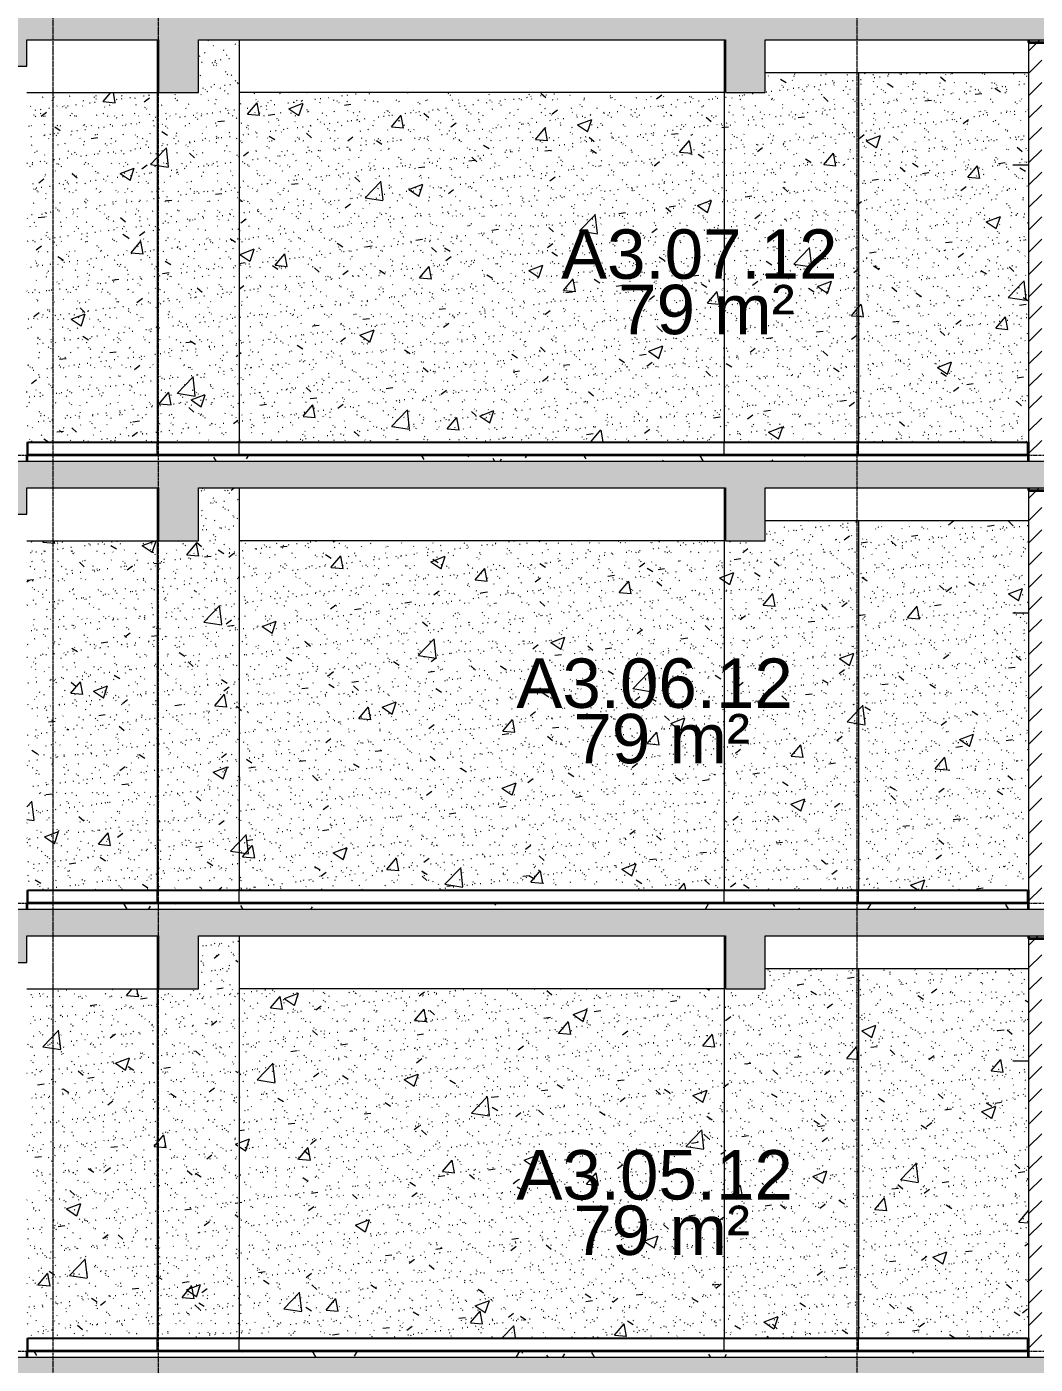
# Model space of a CAD drawing. Header units: millimetres. Extents: x 3451 to 201731, y -8641 to 35300.
# Drawn here: x 155091 to 162741, y 15700 to 25850 of the extents above; entities that cross this region are included whole.
import ezdxf

# ---------------------------------------------------------------- set-up
doc = ezdxf.new("R2010")
doc.units = ezdxf.units.MM
doc.linetypes.add('Centre', pattern=[31.75, 6.35, -4.7625, 15.875, -4.7625])
doc.linetypes.add('Grid Line', pattern=[22.225, 12.7, -3.175, 3.175, -3.175])
for name, color, linetype, lineweight in [('0-2', 50, 'Continuous', 5), ('A-AREA-IDEN', 2, 'Continuous', 9), ('A-DETL-GENF-1', 7, 'Continuous', 9), ('A-DETL-THIN', 151, 'Continuous', 9), ('A-DOOR', 31, 'Continuous', 9), ('A-DOOR-2', 50, 'Continuous', 18), ('A-FLOR-1', 10, 'Continuous', 35), ('A-FLOR-HRAL', 11, 'Continuous', 9), ('A-FLOR-HRAL-1', 253, 'Continuous', 9), ('A-FLOR-HRAL-2', 53, 'Continuous', 18), ('A-FLOR-LEVL-2', 51, 'Centre', 9), ('A-FLOR-PATT-1', 7, 'Continuous', 9), ('A-FLOR-PATT-4', 67, 'Continuous', 9), ('A-WALL', 113, 'Continuous', 9), ('A-WALL-2', 250, 'Continuous', 25), ('A-WALL-3', 7, 'Continuous', 9), ('A-WALL-PATT-2', 9, 'Continuous', 9), ('A-WALL-PATT-4', 111, 'Continuous', 9), ('I-WALL-1', 7, 'Continuous', 9), ('S-BEAM-3', 7, 'Continuous', 9), ('S-GRID-1', 1, 'Grid Line', 9)]:
    doc.layers.add(name, color=color, linetype=linetype, lineweight=lineweight)
doc.styles.add('Arial_1', font='arial.ttf', dxfattribs={"height": 375})
pattern_1 = [(45, (-51987.05, 14125), (-84.8528, 84.8528), [])]
pattern_2 = [(50, (-51987.05, 14125), (1093.104, -95.634), [114.3, -1257.3]), (355, (-51987, 14125), (-211.46, 1146.34), [91.44, -1005.84]), (100.451, (-51896, 14117), (881.656, 1050.7), [97.14, -1068.54]), (46.184, (-51987, 14429.8), (1626.47, -252.26), [171.45, -1885.95]), (96.636, (-51851.5, 14408.8), (1424.42, 1484.57), [145.71, -1602.81]), (351.184, (-51987, 14429.8), (1424.43, 1484.55), [137.16, -1508.76]), (21, (-51834.65, 14353.6), (909.686, -613.59), [114.3, -1257.3]), (326, (-51834.7, 14353.6), (370.81, 1105.13), [91.44, -1005.84]), (71.451, (-51758.8, 14302.5), (1280.503, 491.53), [97.14, -1068.54]), (37.5, (-51987.05, 14125), (18.531, 507.33), [50.292, -943.356, 50.292, -970.788, -1009.65]), (37.5, (-51987.05, 14125), (18.531, 507.33), [-2014.728, 50.292, -959.358]), (7.5, (-51987.05, 14125), (400.918, 601.084), [50.292, -531.876, 50.292, -920.496, -384.81]), (7.5, (-51987.05, 14125), (400.918, 601.084), [-1552.956, 50.292, -334.518]), (327.5, (-52326.9, 14125), (813.545, -34.374), [50.292, -330.708, 50.292, -1138.428, -1577.34]), (327.5, (-52326.9, 14125), (813.545, -34.374), [-1569.72, 50.292, -1527.048]), (317.5, (-52479.3, 14125), (888.775, 152.56), [50.292, -445.008, 50.292, -739.14, -1120.14]), (317.5, (-52479.3, 14125), (888.775, 152.56), [-1284.73, 50.29, -1069.85])]
pattern_3 = [(37.5, (-51987.05, 14125), (-4.7995, 146.8239), [5.029, -110.795, 5.029, -124.511, -123.825]), (37.5, (-51987.05, 14125), (-4.7995, 146.8239), [-245.364, 5.029, -118.796]), (7.5, (-51987.05, 14125), (134.8574, 215.0472), [5.029, -57.455, 5.029, -99.365, -40.005]), (7.5, (-51987.05, 14125), (134.8574, 215.0472), [-166.878, 5.029, -34.976]), (327.5, (-52080.78, 14125), (237.2978, 0.4316), [5.029, -33.071, 5.029, -132.131, -179.07]), (327.5, (-52080.78, 14125), (237.2978, 0.4316), [-175.26, 5.029, -174.041]), (317.5, (-52080.78, 14125), (229.067, 66.8792), [5.029, -14.021, 5.029, -84.887, -102.87]), (317.5, (-52080.78, 14125), (229.067, 66.8792), [-108.966, 5.029, -97.841])]
pattern_4 = [(0, (-51987.05, 14125), (609.6, 152.4), [50.292, -406.908, 50.292, -406.908, -2438.4]), (0, (-51987.05, 14125), (609.6, 152.4), [-914.4, 50.292, -864.108, 50.292, -406.908, -1066.8]), (0, (-51987.05, 14125), (609.6, 152.4), [-2286, 50.292, -254.508, 50.292, -711.708]), (120, (-51758.45, 14201.2), (-436.7823, 451.7291), [50.292, -406.908, 50.292, -2845.308]), (120, (-51758.45, 14201.2), (-436.7823, 451.7291), [-507.492, -406.908, 50.292, -864.108, -1524]), (120, (-51758.45, 14201.2), (-436.7823, 451.7291), [-1828.8, 50.292, -406.908, 50.292, -1016.508]), (120, (-51758.45, 14201.2), (-436.7823, 451.7291), [-2336.292, -254.508, 50.292, -711.708]), (240, (-51682.25, 14506), (-172.8177, -604.1291), [50.292, -406.908, 50.292, -406.908, -2438.4]), (240, (-51682.25, 14506), (-172.8177, -604.1291), [-914.4, 50.292, -864.108, 50.292, -406.908, -1066.8]), (240, (-51682.25, 14506), (-172.8177, -604.1291), [-2286, 50.292, -254.508, 50.292, -711.708])]
pattern_5 = [(50, (148640.8, 14125), (1093.104, -95.634), [114.3, -1257.3]), (355, (148640.8, 14125), (-211.46, 1146.34), [91.44, -1005.84]), (100.451, (148731.9, 14117), (881.66, 1050.7), [97.14, -1068.54]), (46.184, (148640.8, 14429.8), (1626.47, -252.26), [171.45, -1885.95]), (96.636, (148776.3, 14408.8), (1424.42, 1484.57), [145.71, -1602.81]), (351.184, (148640.8, 14429.8), (1424.43, 1484.55), [137.16, -1508.76]), (21, (148793.2, 14353.6), (909.686, -613.59), [114.3, -1257.3]), (326, (148793.2, 14353.6), (370.81, 1105.13), [91.44, -1005.84]), (71.451, (148869, 14302.5), (1280.5, 491.53), [97.14, -1068.54]), (37.5, (148640.8, 14125), (18.531, 507.33), [50.292, -943.356, 50.292, -970.788, -1009.65]), (37.5, (148640.8, 14125), (18.531, 507.33), [-2014.73, 50.29, -959.36]), (7.5, (148640.8, 14125), (400.918, 601.084), [50.292, -531.876, 50.292, -920.496, -384.81]), (7.5, (148640.8, 14125), (400.918, 601.084), [-1552.956, 50.29, -334.52]), (327.5, (148300.93, 14125), (813.545, -34.374), [50.292, -330.708, 50.292, -1138.428, -1577.34]), (327.5, (148300.93, 14125), (813.545, -34.374), [-1569.72, 50.29, -1527.05]), (317.5, (148148.5, 14125), (888.775, 152.56), [50.29, -445.01, 50.29, -739.14, -1120.14]), (317.5, (148148.5, 14125), (888.775, 152.56), [-1284.73, 50.29, -1069.85])]
pattern_6 = [(37.5, (148640.78, 14125), (-4.7995, 146.8239), [5.029, -110.795, 5.029, -124.511, -123.825]), (37.5, (148640.78, 14125), (-4.7995, 146.8239), [-245.364, 5.029, -118.796]), (7.5, (148640.78, 14125), (134.8574, 215.0472), [5.029, -57.455, 5.029, -99.365, -40.005]), (7.5, (148640.78, 14125), (134.8574, 215.0472), [-166.878, 5.029, -34.976]), (327.5, (148547.06, 14125), (237.2978, 0.4316), [5.029, -33.071, 5.029, -132.131, -179.07]), (327.5, (148547.06, 14125), (237.2978, 0.4316), [-175.26, 5.029, -174.041]), (317.5, (148547.06, 14125), (229.067, 66.8792), [5.029, -14.021, 5.029, -84.887, -102.87]), (317.5, (148547.06, 14125), (229.067, 66.8792), [-108.966, 5.029, -97.841])]

# ---------------------------------------------------------------- blocks, each defined once
blk = doc.blocks.new('NCV_TKTC_KET CAU_rvt-2-TKCS_MẶT CẮT D')
at = {"layer": 'A-FLOR-PATT-1'}
h = blk.add_hatch(color=256, dxfattribs=at)
h.paths.add_polyline_path([(-58635, 25730), (-56833, 25730), (-56833, 25750), (-58635, 25750)])
h.paths.add_polyline_path([(-66835, 25730), (-65032, 25730), (-65032, 25750), (-66835, 25750)])
h.paths.add_polyline_path([(-53358, 25730), (-51662, 25730), (-51662, 25750), (-53358, 25750), (-53358, 25730)])
h.paths.add_polyline_path([(-24867, 25730), (-24837, 25730), (-24837, 25750), (-28837, 25750), (-28837, 25730), (-25164, 25730)])
h.paths.add_polyline_path([(-37939, 25730), (-35537, 25730), (-35537, 25750), (-37939, 25750)])
h = blk.add_hatch(color=256, dxfattribs=at)
h.paths.add_polyline_path([(-37572, 22330), (-35537, 22330), (-35537, 22350), (-37939, 22350), (-37939, 22330)])
h.paths.add_polyline_path([(-66835, 22330), (-65032, 22330), (-65032, 22350), (-66835, 22350)])
h.paths.add_polyline_path([(-24867, 22330), (-24837, 22330), (-24837, 22350), (-28837, 22350), (-28837, 22330), (-25164, 22330)])
h.paths.add_polyline_path([(-58635, 22330), (-56833, 22330), (-56833, 22350), (-58635, 22350)])
h.paths.add_polyline_path([(-53358, 22330), (-51662, 22330), (-51662, 22350), (-53358, 22350), (-53358, 22330)])
h = blk.add_hatch(color=256, dxfattribs=at)
h.paths.add_polyline_path([(-37939, 18930), (-35537, 18930), (-35537, 18950), (-37939, 18950)])
h.paths.add_polyline_path([(-66835, 18930), (-65032, 18930), (-65032, 18950), (-66835, 18950)])
h.paths.add_polyline_path([(-51940, 18930), (-51662, 18930), (-51662, 18950), (-53358, 18950), (-53358, 18930), (-52593, 18930)])
h.paths.add_polyline_path([(-58635, 18930), (-56833, 18930), (-56833, 18950), (-58635, 18950)])
h.paths.add_polyline_path([(-24837, 18930), (-24837, 18950), (-28837, 18950), (-28837, 18930), (-25164, 18930)])
at = {"layer": 'A-FLOR-1'}
for p, q in [((-37939, 25750), (-37939, 25730)), ((-37939, 25730), (-35537, 25730)), ((-37939, 22350), (-37939, 22330)), ((-37939, 22330), (-35537, 22330)), ((-37939, 18950), (-37939, 18930)), ((-37939, 18930), (-35537, 18930))]:
    blk.add_line(p, q, dxfattribs=at)
at = {"layer": 'S-BEAM-3'}
for p, q in [((-39935, 25500), (-39935, 25750)), ((-37939, 25500), (-39935, 25500)), ((-37939, 25500), (-37939, 25450)), ((-45537, 25350), (-45535, 25350)), ((-45535, 25350), (-44547, 25350)), ((-40247, 25350), (-43927, 25350)), ((-39935, 22100), (-39935, 22350)), ((-37939, 22100), (-39935, 22100)), ((-37939, 22100), (-37939, 22050)), ((-45537, 21950), (-45535, 21950)), ((-45535, 21950), (-44547, 21950)), ((-40247, 21950), (-43927, 21950)), ((-39935, 18700), (-39935, 18950)), ((-37939, 18700), (-39935, 18700)), ((-37939, 18700), (-37939, 18650)), ((-45537, 18550), (-45535, 18550)), ((-45535, 18550), (-44547, 18550)), ((-40247, 18550), (-43927, 18550))]:
    blk.add_line(p, q, dxfattribs=at)
blk = doc.blocks.new('Railing - Railing-955871-TKCS_MẶT CẮT D')
at = {"layer": 'A-FLOR-HRAL-1'}
for p, q in [((-45527, 22695), (-44547, 22695)), ((-44547, 22600), (-44547, 22695)), ((-44547, 22695), (-43927, 22695)), ((-43927, 22600), (-43927, 22695)), ((-43927, 22695), (-40247, 22695)), ((-40247, 22600), (-40247, 22695)), ((-40247, 22695), (-39227, 22695)), ((-39227, 22600), (-39227, 22695)), ((-39227, 22695), (-37947, 22695)), ((-37937, 22695), (-37947, 22695)), ((-37947, 22695), (-37947, 22600))]:
    blk.add_line(p, q, dxfattribs=at)
at = {"layer": 'A-FLOR-HRAL-2'}
for p, q in [((-45527, 22695), (-45537, 22695)), ((-45537, 22695), (-45537, 22600)), ((-45527, 22600), (-45527, 22695)), ((-45537, 22600), (-45527, 22600))]:
    blk.add_line(p, q, dxfattribs=at)
blk = doc.blocks.new('DOOR_CW_01 CANH MO-PANEL KINH - DIG_02-800x2200-CỬA NHÔM KÍNH-400864-TKCS_MẶT CẮT D')
at = {"layer": 'A-DOOR-2'}
blk.add_line((-37937, 7800), (-38057, 7800), dxfattribs=at)
blk = doc.blocks.new('NCV_TKTC_TANG 6 - 8_rvt-4-TKCS_MẶT CẮT D')
at = {"layer": 'A-FLOR-PATT-4'}
h = blk.add_hatch(dxfattribs=at)
h.set_pattern_fill('FP_33', color=256, style=0, pattern_type=2)
h.set_pattern_definition(pattern_4)
h.paths.add_polyline_path([(-38225, 22550), (-37937, 22550), (-37937, 22600), (-45537, 22600), (-45535, 22550), (-38878, 22550)])
at = {"layer": 'A-WALL-PATT-2'}
h = blk.add_hatch(dxfattribs=at)
h.set_pattern_fill('FP_35', color=256, style=0, pattern_type=2)
h.set_pattern_definition(pattern_2)
h.paths.add_polyline_path([(-43937, 22700), (-43937, 25750), (-44235, 25750), (-44235, 25350), (-44537, 25350), (-44537, 25750), (-44547, 25750), (-44547, 22700), (-44103, 22700)])
h = blk.add_hatch(dxfattribs=at)
h.set_pattern_fill('FP_36', color=256, style=0, pattern_type=2)
h.set_pattern_definition(pattern_3)
h.paths.add_polyline_path([(-43937, 22700), (-43937, 25750), (-44235, 25750), (-44235, 25350), (-44537, 25350), (-44537, 25750), (-44547, 25750), (-44547, 22700), (-44103, 22700)])
h = blk.add_hatch(dxfattribs=at)
h.set_pattern_fill('FP_36', color=256, style=0, pattern_type=2)
h.set_pattern_definition(pattern_3)
h.paths.add_polyline_path([(-43927, 22700), (-43927, 25750), (-43937, 25750), (-43937, 22700)])
h = blk.add_hatch(dxfattribs=at)
h.set_pattern_fill('FP_35', color=256, style=0, pattern_type=2)
h.set_pattern_definition(pattern_2)
h.paths.add_polyline_path([(-40184, 22700), (-39237, 22700), (-39237, 25500), (-39935, 25500), (-39936, 25350), (-40237, 25350), (-40237, 25750), (-40247, 25750), (-40247, 22700)])
h = blk.add_hatch(dxfattribs=at)
h.set_pattern_fill('FP_36', color=256, style=0, pattern_type=2)
h.set_pattern_definition(pattern_3)
h.paths.add_polyline_path([(-40184, 22700), (-39237, 22700), (-39237, 25500), (-39935, 25500), (-39936, 25350), (-40237, 25350), (-40237, 25750), (-40247, 25750), (-40247, 22700)])
h = blk.add_hatch(dxfattribs=at)
h.set_pattern_fill('FP_32', color=256, style=0, pattern_type=2)
h.set_pattern_definition(pattern_1)
h.paths.add_polyline_path([(-37937, 22550), (-37837, 22550), (-37837, 25750), (-37937, 25750), (-37937, 22700)])
h = blk.add_hatch(dxfattribs=at)
h.set_pattern_fill('FP_35', color=256, style=0, pattern_type=2)
h.set_pattern_definition(pattern_2)
h.paths.add_polyline_path([(-39237, 22700), (-39227, 22700), (-39227, 25500), (-39237, 25500), (-39237, 22794)])
h = blk.add_hatch(dxfattribs=at)
h.set_pattern_fill('FP_36', color=256, style=0, pattern_type=2)
h.set_pattern_definition(pattern_3)
h.paths.add_polyline_path([(-39237, 22700), (-39227, 22700), (-39227, 25500), (-39237, 25500), (-39237, 22794)])
h = blk.add_hatch(dxfattribs=at)
h.set_pattern_fill('FP_35', color=256, style=0, pattern_type=2)
h.set_pattern_definition(pattern_2)
h.paths.add_polyline_path([(-37937, 22700), (-37939, 25500), (-39227, 25500), (-39227, 22700), (-37947, 22700)])
h = blk.add_hatch(dxfattribs=at)
h.set_pattern_fill('FP_36', color=256, style=0, pattern_type=2)
h.set_pattern_definition(pattern_3)
h.paths.add_polyline_path([(-37937, 22700), (-37939, 25500), (-39227, 25500), (-39227, 22700), (-37947, 22700)])
h = blk.add_hatch(dxfattribs=at)
h.set_pattern_fill('FP_35', color=256, style=0, pattern_type=2)
h.set_pattern_definition(pattern_2)
h.paths.add_polyline_path([(-45537, 22700), (-44547, 22700), (-44547, 25350), (-45537, 25350), (-45537, 22794)])
h = blk.add_hatch(dxfattribs=at)
h.set_pattern_fill('FP_36', color=256, style=0, pattern_type=2)
h.set_pattern_definition(pattern_3)
h.paths.add_polyline_path([(-45537, 22700), (-44547, 22700), (-44547, 25350), (-45537, 25350), (-45537, 22794)])
h = blk.add_hatch(dxfattribs=at)
h.set_pattern_fill('FP_35', color=256, style=0, pattern_type=2)
h.set_pattern_definition(pattern_2)
h.paths.add_polyline_path([(-42797, 22700), (-40247, 22700), (-40247, 25350), (-43927, 25350), (-43927, 22700)])
h = blk.add_hatch(dxfattribs=at)
h.set_pattern_fill('FP_36', color=256, style=0, pattern_type=2)
h.set_pattern_definition(pattern_3)
h.paths.add_polyline_path([(-42797, 22700), (-40247, 22700), (-40247, 25350), (-43927, 25350), (-43927, 22700)])
at = {"layer": 'A-FLOR-1'}
for p, q in [((-37937, 22600), (-45537, 22600)), ((-45537, 22600), (-45537, 22550)), ((-37937, 22550), (-37937, 22600))]:
    blk.add_line(p, q, dxfattribs=at)
at = {"layer": 'A-WALL-2'}
blk.add_line((-37937, 22700), (-37937, 22550), dxfattribs=at)
at = {"layer": 'A-WALL-3'}
blk.add_line((-37937, 25750), (-37937, 22700), dxfattribs=at)
at = {"layer": 'I-WALL-1'}
for p, q in [((-44547, 25750), (-44547, 22700)), ((-43927, 25750), (-43927, 22700)), ((-40247, 25750), (-40247, 22700)), ((-39227, 25500), (-39227, 22700)), ((-45527, 22700), (-44547, 22700)), ((-44547, 22700), (-43937, 22700)), ((-43927, 22700), (-43937, 22700)), ((-43927, 22700), (-40247, 22700)), ((-40247, 22700), (-39237, 22700)), ((-39227, 22700), (-39237, 22700)), ((-39227, 22700), (-37947, 22700))]:
    blk.add_line(p, q, dxfattribs=at)
at = {"layer": 'A-DOOR'}
blk.add_blockref('DOOR_CW_01 CANH MO-PANEL KINH - DIG_02-800x2200-CỬA NHÔM KÍNH-400864-TKCS_MẶT CẮT D', (0, 17000), dxfattribs=at)
at = {"layer": 'A-FLOR-HRAL'}
blk.add_blockref('Railing - Railing-955871-TKCS_MẶT CẮT D', (0, 0), dxfattribs=at)
blk = doc.blocks.new('NCV_TKTC_TANG 6 - 8_rvt-6-TKCS_MẶT CẮT D')
at = {"layer": 'A-FLOR-PATT-4'}
h = blk.add_hatch(dxfattribs=at)
h.set_pattern_fill('FP_33', color=256, style=0, pattern_type=2)
h.set_pattern_definition(pattern_4)
h.paths.add_polyline_path([(-38878, 19150), (-37937, 19150), (-37937, 19200), (-45537, 19200), (-45537, 19150), (-40184, 19150)])
at = {"layer": 'A-WALL-PATT-2'}
h = blk.add_hatch(dxfattribs=at)
h.set_pattern_fill('FP_35', color=256, style=0, pattern_type=2)
h.set_pattern_definition(pattern_2)
h.paths.add_polyline_path([(-44547, 19300), (-43937, 19300), (-43937, 22350), (-44235, 22350), (-44235, 21950), (-44537, 21950), (-44537, 22350), (-44547, 22350), (-44547, 21561)])
h = blk.add_hatch(dxfattribs=at)
h.set_pattern_fill('FP_36', color=256, style=0, pattern_type=2)
h.set_pattern_definition(pattern_3)
h.paths.add_polyline_path([(-44547, 19300), (-43937, 19300), (-43937, 22350), (-44235, 22350), (-44235, 21950), (-44537, 21950), (-44537, 22350), (-44547, 22350), (-44547, 21561)])
h = blk.add_hatch(dxfattribs=at)
h.set_pattern_fill('FP_35', color=256, style=0, pattern_type=2)
h.set_pattern_definition(pattern_2)
h.paths.add_polyline_path([(-43927, 19300), (-43927, 22350), (-43937, 22350), (-43937, 19300)])
h = blk.add_hatch(dxfattribs=at)
h.set_pattern_fill('FP_36', color=256, style=0, pattern_type=2)
h.set_pattern_definition(pattern_3)
h.paths.add_polyline_path([(-43927, 19300), (-43927, 22350), (-43937, 22350), (-43937, 19300)])
h = blk.add_hatch(dxfattribs=at)
h.set_pattern_fill('FP_35', color=256, style=0, pattern_type=2)
h.set_pattern_definition(pattern_2)
h.paths.add_polyline_path([(-40184, 19300), (-39237, 19300), (-39237, 22100), (-39935, 22100), (-39936, 21950), (-40237, 21950), (-40237, 22350), (-40247, 22350), (-40247, 19300)])
h = blk.add_hatch(dxfattribs=at)
h.set_pattern_fill('FP_36', color=256, style=0, pattern_type=2)
h.set_pattern_definition(pattern_3)
h.paths.add_polyline_path([(-40184, 19300), (-39237, 19300), (-39237, 22100), (-39935, 22100), (-39936, 21950), (-40237, 21950), (-40237, 22350), (-40247, 22350), (-40247, 19300)])
h = blk.add_hatch(dxfattribs=at)
h.set_pattern_fill('FP_32', color=256, style=0, pattern_type=2)
h.set_pattern_definition(pattern_1)
h.paths.add_polyline_path([(-37937, 19150), (-37837, 19150), (-37837, 22350), (-37937, 22350), (-37937, 19300)])
h = blk.add_hatch(dxfattribs=at)
h.set_pattern_fill('FP_35', color=256, style=0, pattern_type=2)
h.set_pattern_definition(pattern_2)
h.paths.add_polyline_path([(-39237, 19300), (-39227, 19300), (-39227, 22100), (-39237, 22100), (-39237, 21561)])
h = blk.add_hatch(dxfattribs=at)
h.set_pattern_fill('FP_36', color=256, style=0, pattern_type=2)
h.set_pattern_definition(pattern_3)
h.paths.add_polyline_path([(-39237, 19300), (-39227, 19300), (-39227, 22100), (-39237, 22100), (-39237, 21561)])
h = blk.add_hatch(dxfattribs=at)
h.set_pattern_fill('FP_35', color=256, style=0, pattern_type=2)
h.set_pattern_definition(pattern_2)
h.paths.add_polyline_path([(-38878, 19300), (-37937, 19300), (-37939, 22100), (-39227, 22100), (-39227, 19300)])
h = blk.add_hatch(dxfattribs=at)
h.set_pattern_fill('FP_36', color=256, style=0, pattern_type=2)
h.set_pattern_definition(pattern_3)
h.paths.add_polyline_path([(-38878, 19300), (-37937, 19300), (-37939, 22100), (-39227, 22100), (-39227, 19300)])
h = blk.add_hatch(dxfattribs=at)
h.set_pattern_fill('FP_35', color=256, style=0, pattern_type=2)
h.set_pattern_definition(pattern_2)
h.paths.add_polyline_path([(-45527, 19300), (-44547, 19300), (-44547, 21950), (-45537, 21950), (-45537, 19300)])
h = blk.add_hatch(dxfattribs=at)
h.set_pattern_fill('FP_36', color=256, style=0, pattern_type=2)
h.set_pattern_definition(pattern_3)
h.paths.add_polyline_path([(-45527, 19300), (-44547, 19300), (-44547, 21950), (-45537, 21950), (-45537, 19300)])
h = blk.add_hatch(dxfattribs=at)
h.set_pattern_fill('FP_35', color=256, style=0, pattern_type=2)
h.set_pattern_definition(pattern_2)
h.paths.add_polyline_path([(-40247, 19300), (-40247, 21950), (-43927, 21950), (-43927, 19300), (-42797, 19300)])
h = blk.add_hatch(dxfattribs=at)
h.set_pattern_fill('FP_36', color=256, style=0, pattern_type=2)
h.set_pattern_definition(pattern_3)
h.paths.add_polyline_path([(-40247, 19300), (-40247, 21950), (-43927, 21950), (-43927, 19300), (-42797, 19300)])
at = {"layer": 'A-FLOR-1'}
for p, q in [((-37937, 19200), (-45537, 19200)), ((-45537, 19200), (-45537, 19150)), ((-37937, 19150), (-37937, 19200))]:
    blk.add_line(p, q, dxfattribs=at)
at = {"layer": 'A-WALL-2'}
blk.add_line((-37937, 19300), (-37937, 19150), dxfattribs=at)
at = {"layer": 'A-WALL-3'}
blk.add_line((-37937, 22350), (-37937, 19300), dxfattribs=at)
at = {"layer": 'I-WALL-1'}
for p, q in [((-44547, 22350), (-44547, 19300)), ((-43927, 22350), (-43927, 19300)), ((-40247, 22350), (-40247, 19300)), ((-39227, 22100), (-39227, 19300)), ((-45527, 19300), (-44547, 19300)), ((-44547, 19300), (-43937, 19300)), ((-43927, 19300), (-43937, 19300)), ((-43927, 19300), (-40247, 19300)), ((-40247, 19300), (-39237, 19300)), ((-39227, 19300), (-39237, 19300)), ((-39227, 19300), (-37947, 19300))]:
    blk.add_line(p, q, dxfattribs=at)
at = {"layer": 'A-DOOR'}
blk.add_blockref('DOOR_CW_01 CANH MO-PANEL KINH - DIG_02-800x2200-CỬA NHÔM KÍNH-400864-TKCS_MẶT CẮT D', (0, 13600), dxfattribs=at)
at = {"layer": 'A-FLOR-HRAL'}
blk.add_blockref('Railing - Railing-955871-TKCS_MẶT CẮT D', (0, -3400), dxfattribs=at)
blk = doc.blocks.new('Railing - Railing-954807-TKCS_MẶT CẮT D')
at = {"layer": 'A-FLOR-HRAL-1'}
for p, q in [((-45527, 15895), (-44547, 15895)), ((-44547, 15800), (-44547, 15895)), ((-44547, 15895), (-43927, 15895)), ((-43927, 15800), (-43927, 15895)), ((-43927, 15895), (-40247, 15895)), ((-40247, 15800), (-40247, 15895)), ((-40247, 15895), (-39227, 15895)), ((-39227, 15800), (-39227, 15895)), ((-39227, 15895), (-37947, 15895)), ((-37937, 15895), (-37947, 15895)), ((-37947, 15895), (-37947, 15800))]:
    blk.add_line(p, q, dxfattribs=at)
at = {"layer": 'A-FLOR-HRAL-2'}
for p, q in [((-45527, 15895), (-45537, 15895)), ((-45537, 15895), (-45537, 15800)), ((-45527, 15800), (-45527, 15895)), ((-45537, 15800), (-45527, 15800))]:
    blk.add_line(p, q, dxfattribs=at)
blk = doc.blocks.new('NCV_TKTC_TANG 5_rvt-2-TKCS_MẶT CẮT D')
at = {"layer": 'A-FLOR-PATT-4'}
h = blk.add_hatch(dxfattribs=at)
h.set_pattern_fill('FP_33', color=256, style=0, pattern_type=2)
h.set_pattern_definition(pattern_4)
h.paths.add_polyline_path([(-38225, 15750), (-37937, 15750), (-37937, 15800), (-45537, 15800), (-45535, 15750), (-38878, 15750)])
at = {"layer": 'A-WALL-PATT-2'}
h = blk.add_hatch(dxfattribs=at)
h.set_pattern_fill('FP_35', color=256, style=0, pattern_type=2)
h.set_pattern_definition(pattern_2)
h.paths.add_polyline_path([(-43937, 15900), (-43937, 18950), (-44235, 18950), (-44235, 18550), (-44537, 18550), (-44537, 18950), (-44547, 18950), (-44547, 15900), (-44103, 15900)])
h = blk.add_hatch(dxfattribs=at)
h.set_pattern_fill('FP_36', color=256, style=0, pattern_type=2)
h.set_pattern_definition(pattern_3)
h.paths.add_polyline_path([(-43937, 15900), (-43937, 18950), (-44235, 18950), (-44235, 18550), (-44537, 18550), (-44537, 18950), (-44547, 18950), (-44547, 15900), (-44103, 15900)])
h = blk.add_hatch(dxfattribs=at)
h.set_pattern_fill('FP_36', color=256, style=0, pattern_type=2)
h.set_pattern_definition(pattern_3)
h.paths.add_polyline_path([(-43927, 15900), (-43927, 18950), (-43937, 18950), (-43937, 15900)])
h = blk.add_hatch(dxfattribs=at)
h.set_pattern_fill('FP_35', color=256, style=0, pattern_type=2)
h.set_pattern_definition(pattern_2)
h.paths.add_polyline_path([(-40247, 15900), (-39237, 15900), (-39237, 18700), (-39935, 18700), (-39936, 18550), (-40237, 18550), (-40237, 18950), (-40247, 18950), (-40247, 16626)])
h = blk.add_hatch(dxfattribs=at)
h.set_pattern_fill('FP_36', color=256, style=0, pattern_type=2)
h.set_pattern_definition(pattern_3)
h.paths.add_polyline_path([(-40247, 15900), (-39237, 15900), (-39237, 18700), (-39935, 18700), (-39936, 18550), (-40237, 18550), (-40237, 18950), (-40247, 18950), (-40247, 16626)])
h = blk.add_hatch(dxfattribs=at)
h.set_pattern_fill('FP_32', color=256, style=0, pattern_type=2)
h.set_pattern_definition(pattern_1)
h.paths.add_polyline_path([(-37837, 15750), (-37837, 18950), (-37937, 18950), (-37937, 15750)])
h = blk.add_hatch(dxfattribs=at)
h.set_pattern_fill('FP_35', color=256, style=0, pattern_type=2)
h.set_pattern_definition(pattern_2)
h.paths.add_polyline_path([(-39237, 15900), (-39227, 15900), (-39227, 18700), (-39237, 18700), (-39237, 16626)])
h = blk.add_hatch(dxfattribs=at)
h.set_pattern_fill('FP_36', color=256, style=0, pattern_type=2)
h.set_pattern_definition(pattern_3)
h.paths.add_polyline_path([(-39237, 15900), (-39227, 15900), (-39227, 18700), (-39237, 18700), (-39237, 16626)])
h = blk.add_hatch(dxfattribs=at)
h.set_pattern_fill('FP_35', color=256, style=0, pattern_type=2)
h.set_pattern_definition(pattern_2)
h.paths.add_polyline_path([(-37937, 15900), (-37939, 18700), (-39227, 18700), (-39227, 15900), (-37947, 15900)])
h = blk.add_hatch(dxfattribs=at)
h.set_pattern_fill('FP_36', color=256, style=0, pattern_type=2)
h.set_pattern_definition(pattern_3)
h.paths.add_polyline_path([(-37937, 15900), (-37939, 18700), (-39227, 18700), (-39227, 15900), (-37947, 15900)])
h = blk.add_hatch(dxfattribs=at)
h.set_pattern_fill('FP_35', color=256, style=0, pattern_type=2)
h.set_pattern_definition(pattern_2)
h.paths.add_polyline_path([(-45537, 15900), (-44547, 15900), (-44547, 18550), (-45537, 18550), (-45537, 16009)])
h = blk.add_hatch(dxfattribs=at)
h.set_pattern_fill('FP_36', color=256, style=0, pattern_type=2)
h.set_pattern_definition(pattern_3)
h.paths.add_polyline_path([(-45537, 15900), (-44547, 15900), (-44547, 18550), (-45537, 18550), (-45537, 16009)])
h = blk.add_hatch(dxfattribs=at)
h.set_pattern_fill('FP_35', color=256, style=0, pattern_type=2)
h.set_pattern_definition(pattern_2)
h.paths.add_polyline_path([(-41490, 15900), (-40247, 15900), (-40247, 18550), (-43927, 18550), (-43927, 15900), (-42797, 15900)])
h = blk.add_hatch(dxfattribs=at)
h.set_pattern_fill('FP_36', color=256, style=0, pattern_type=2)
h.set_pattern_definition(pattern_3)
h.paths.add_polyline_path([(-41490, 15900), (-40247, 15900), (-40247, 18550), (-43927, 18550), (-43927, 15900), (-42797, 15900)])
at = {"layer": 'A-FLOR-1'}
for p, q in [((-37937, 15800), (-45537, 15800)), ((-45537, 15800), (-45537, 15750)), ((-37937, 15750), (-37937, 15800))]:
    blk.add_line(p, q, dxfattribs=at)
at = {"layer": 'A-WALL-2'}
blk.add_line((-37937, 15900), (-37937, 15750), dxfattribs=at)
at = {"layer": 'A-WALL-3'}
blk.add_line((-37937, 18950), (-37937, 15900), dxfattribs=at)
at = {"layer": 'I-WALL-1'}
for p, q in [((-44547, 18950), (-44547, 15900)), ((-43927, 18950), (-43927, 15900)), ((-40247, 18950), (-40247, 15900)), ((-39227, 18700), (-39227, 15900)), ((-45527, 15900), (-44547, 15900)), ((-44547, 15900), (-43937, 15900)), ((-43927, 15900), (-43937, 15900)), ((-43927, 15900), (-40247, 15900)), ((-40247, 15900), (-39237, 15900)), ((-39227, 15900), (-39237, 15900)), ((-39227, 15900), (-37947, 15900))]:
    blk.add_line(p, q, dxfattribs=at)
at = {"layer": 'A-DOOR'}
blk.add_blockref('DOOR_CW_01 CANH MO-PANEL KINH - DIG_02-800x2200-CỬA NHÔM KÍNH-400864-TKCS_MẶT CẮT D', (0, 10200), dxfattribs=at)
at = {"layer": 'A-FLOR-HRAL'}
blk.add_blockref('Railing - Railing-954807-TKCS_MẶT CẮT D', (0, 0), dxfattribs=at)

msp = doc.modelspace()

# ---------------------------------------------------------------- hatches: boundary and pattern name
at = {"layer": 'A-DETL-GENF-1'}
h = msp.add_hatch(color=256, dxfattribs=at)
h.paths.add_polyline_path([(160443.5, 25350), (160692.2, 25350), (160692.2, 25750), (167092.5, 25750), (167092.5, 25500), (167692.5, 25500), (167692.5, 25750), (171492.9, 25750), (171492.9, 25550), (171692.9, 25550), (171692.9, 25750), (175790.9, 25750), (175790.9, 25350), (176090.9, 25350), (176090.9, 25950), (151265.9, 25948.3), (151265.9, 25550), (151465.9, 25550), (151465.9, 25750), (154892.5, 25750), (154892.5, 25550), (155092.5, 25550), (155092.5, 25750), (156090.8, 25750), (156090.8, 25350), (156392.5, 25350), (156392.5, 25750), (160390.5, 25750), (160390.5, 25350)])
h.paths.add_polyline_path([(130894.7, 25350), (130894.7, 25750), (135595.5, 25750), (135595.5, 25550), (135794.6, 25550), (135794.6, 25750), (138744.6, 25750), (138744.6, 25350), (139044.6, 25350), (139044.6, 25750), (143794.6, 25750), (143794.6, 25550), (143994.6, 25550), (143994.6, 25750), (146969.9, 25750), (146969.9, 25350), (147269.9, 25350), (147269.9, 25750), (148965.9, 25750), (148965.9, 25550), (149165.9, 25551.3), (149165.9, 25950), (128994.6, 25950), (128994.6, 25550), (129194.6, 25550), (129194.6, 25750), (130594.7, 25750), (130594.7, 25350)])
h.paths.add_polyline_path([(122694.6, 25350), (122694.6, 25950), (122392.5, 25950), (122392.5, 25350)])
h.paths.add_polyline_path([(126628.8, 25550), (126828.8, 25550), (126828.8, 25750), (128244.5, 25750), (128244.5, 25550), (128444.5, 25550), (128443, 25950), (126628.8, 25950)])
h = msp.add_hatch(color=256, dxfattribs=at)
h.paths.add_polyline_path([(160692.2, 21950), (160692.2, 22350), (167092.5, 22350), (167092.5, 22100), (167692.5, 22100), (167692.5, 22350), (171492.9, 22350), (171492.9, 22150), (171692.9, 22150), (171692.9, 22350), (175790.9, 22350), (175790.9, 21950), (176090.9, 21950), (176090.9, 22550), (151265.9, 22550), (151265.9, 22150), (151467.6, 22150), (151467.6, 22350), (154892.5, 22350), (154892.5, 22150), (155092.5, 22150), (155092.5, 22350), (156090.8, 22350), (156090.8, 21950), (156392.5, 21950), (156392.5, 22350), (160390.5, 22350), (160390.5, 21950), (160443.5, 21950)])
h.paths.add_polyline_path([(122694.6, 21950), (122694.6, 22550), (122392.5, 22550), (122392.5, 21950)])
h.paths.add_polyline_path([(138892.2, 21950), (139044.6, 21950), (139044.6, 22350), (143794.6, 22350), (143794.6, 22150), (143994.6, 22150), (143994.6, 22350), (146969.9, 22350), (146969.9, 21950), (147269.9, 21950), (147269.9, 22350), (148965.9, 22350), (148965.9, 22150), (149165.9, 22151.3), (149165.9, 22550), (128994.6, 22550), (128994.6, 22150), (129194.6, 22150), (129194.6, 22350), (130594.7, 22350), (130594.7, 21950), (130894.7, 21950), (130894.7, 22350), (135595.5, 22350), (135595.5, 22150), (135794.6, 22150), (135794.6, 22350), (138744.6, 22350), (138744.6, 21950)])
h.paths.add_polyline_path([(126628.8, 22150), (126828.8, 22150), (126828.8, 22350), (128244.5, 22350), (128244.5, 22150), (128444.5, 22150), (128443, 22550), (126628.8, 22550)])
h = msp.add_hatch(color=256, dxfattribs=at)
h.paths.add_polyline_path([(160692.2, 18550), (160692.2, 18950), (167092.5, 18950), (167092.5, 18700), (167692.5, 18700), (167692.5, 18950), (171492.9, 18950), (171492.9, 18750), (171692.9, 18750), (171692.9, 18950), (175790.9, 18950), (175790.9, 18550), (176090.9, 18550), (176090.9, 19150), (151265.9, 19150), (151265.9, 18750), (151467.6, 18750), (151467.6, 18950), (154892.5, 18950), (154892.5, 18750), (155092.5, 18750), (155092.5, 18950), (156090.8, 18950), (156090.8, 18550), (156392.5, 18550), (156392.5, 18950), (160390.5, 18950), (160390.5, 18550), (160443.5, 18550)])
h.paths.add_polyline_path([(130894.7, 18550), (130894.7, 18950), (135595.5, 18950), (135595.5, 18750), (135794.6, 18750), (135794.6, 18950), (138744.6, 18950), (138744.6, 18550), (139044.6, 18550), (139044.6, 18950), (143794.6, 18950), (143794.6, 18750), (143994.6, 18750), (143994.6, 18950), (146969.9, 18950), (146969.9, 18550), (147269.9, 18550), (147269.9, 18950), (148965.9, 18950), (148965.9, 18750), (149165.9, 18751.3), (149165.9, 19150), (128994.6, 19150), (128994.6, 18750), (129194.6, 18750), (129194.6, 18950), (130594.7, 18950), (130594.7, 18550)])
h.paths.add_polyline_path([(122694.6, 18550), (122694.6, 19150), (122392.5, 19150), (122392.5, 18550)])
h.paths.add_polyline_path([(128444.5, 18750), (128443, 19150), (126628.8, 19150), (126628.8, 18750), (126828.8, 18750), (126828.8, 18950), (128244.5, 18950), (128244.5, 18750)])
h = msp.add_hatch(color=256, dxfattribs=at)
h.paths.add_polyline_path([(160692.2, 15150), (160692.2, 15550), (167092.5, 15550), (167092.5, 15300), (167692.5, 15300), (167692.5, 15550), (171492.9, 15550), (171492.9, 15350), (171692.9, 15350), (171692.9, 15550), (175790.9, 15550), (175790.9, 15150), (176090.9, 15150), (176090.9, 15750), (151265.9, 15750), (151265.9, 15350), (151467.6, 15350), (151467.6, 15550), (154892.5, 15550), (154892.5, 15350), (155092.5, 15350), (155092.5, 15550), (156090.8, 15550), (156090.8, 15150), (156392.5, 15150), (156392.5, 15550), (160390.5, 15550), (160390.5, 15150), (160443.5, 15150)])
h.paths.add_polyline_path([(122694.6, 15150), (122694.6, 15750), (122392.5, 15750), (122392.5, 15150)])
h.paths.add_polyline_path([(130594.7, 15150), (130894.7, 15150), (130894.7, 15550), (135595.5, 15550), (135595.5, 15350), (135794.6, 15350), (135794.6, 15550), (138744.6, 15550), (138744.6, 15150), (139044.6, 15150), (139044.6, 15550), (143794.6, 15550), (143794.6, 15350), (143994.6, 15350), (143994.6, 15550), (146969.9, 15550), (146969.9, 15150), (147269.9, 15150), (147269.9, 15550), (148965.9, 15550), (148965.9, 15350), (149165.9, 15351.3), (149165.9, 15750), (128994.6, 15750), (128994.6, 15350), (129194.6, 15350), (129194.6, 15550), (130594.7, 15550), (130594.7, 15391.9)])
h.paths.add_polyline_path([(128444.5, 15350), (128443, 15750), (126628.8, 15750), (126628.8, 15350), (126828.8, 15350), (126828.8, 15550), (128244.5, 15550), (128244.5, 15350)])
at = {"layer": 'A-WALL-PATT-4'}
h = msp.add_hatch(dxfattribs=at)
h.set_pattern_fill('FP_35', color=256, style=0, pattern_type=2)
h.set_pattern_definition(pattern_5)
h.paths.add_polyline_path([(151485.9, 22600), (153952.5, 22600), (153952.5, 24800), (154880.5, 24800), (154880.5, 25100), (151485.9, 25100), (151485.9, 23805.9), (151489.9, 23805.9), (151489.9, 23405.9), (151485.9, 23405.9), (151485.9, 22794.2)])
h.paths.add_polyline_path([(155090.5, 22600), (155090.9, 22600), (155090.9, 22695), (155190.9, 22695), (155190.9, 22700), (155090.9, 22700), (155090.5, 22695)])
h.paths.add_polyline_path([(154880.5, 25150), (154880.5, 25350), (151475.9, 25350), (151475.9, 25180), (151485.9, 25180), (151485.9, 25150), (154565.9, 25150)])
h.paths.add_polyline_path([(155090.5, 25150), (155090.9, 25150), (155090.5, 25187.8)])
h.paths.add_polyline_path([(154880.5, 25980), (154880.5, 26000), (151475.9, 26000), (151475.9, 25980), (154565.9, 25980)])
h = msp.add_hatch(dxfattribs=at)
h.set_pattern_fill('FP_36', color=256, style=0, pattern_type=2)
h.set_pattern_definition(pattern_6)
h.paths.add_polyline_path([(151485.9, 22600), (153952.5, 22600), (153952.5, 24800), (154880.5, 24800), (154880.5, 25100), (151485.9, 25100), (151485.9, 23805.9), (151489.9, 23805.9), (151489.9, 23405.9), (151485.9, 23405.9), (151485.9, 22794.2)])
h.paths.add_polyline_path([(155090.5, 22600), (155090.9, 22600), (155090.9, 22695), (155190.9, 22695), (155190.9, 22700), (155090.9, 22700), (155090.5, 22695)])
h.paths.add_polyline_path([(154880.5, 25150), (154880.5, 25350), (151475.9, 25350), (151475.9, 25180), (151485.9, 25180), (151485.9, 25150), (154565.9, 25150)])
h.paths.add_polyline_path([(155090.5, 25150), (155090.9, 25150), (155090.5, 25187.8)])
h.paths.add_polyline_path([(154880.5, 25980), (154880.5, 26000), (151475.9, 26000), (151475.9, 25980), (154565.9, 25980)])
h = msp.add_hatch(dxfattribs=at)
h.set_pattern_fill('FP_35', color=256, style=0, pattern_type=2)
h.set_pattern_definition(pattern_5)
h.paths.add_polyline_path([(151489.9, 19200), (153952.5, 19200), (153952.5, 21400), (154880.5, 21400), (154880.5, 21700), (151485.9, 21700), (151485.9, 20405.9), (151489.9, 20405.9), (151489.9, 20005.9), (151485.9, 20005.9), (151485.9, 19200)])
h.paths.add_polyline_path([(155090.9, 19200), (155090.9, 19295), (155190.9, 19295), (155190.9, 19300), (155090.9, 19300), (155090.5, 19200)])
h.paths.add_polyline_path([(154070.3, 21750), (154880.5, 21750), (154880.5, 21950), (151475.9, 21950), (151475.9, 21780), (151485.9, 21780), (151485.9, 21750), (154051.5, 21750)])
h.paths.add_polyline_path([(155090.5, 21750), (155090.9, 21750), (155090.5, 21787.8)])
h.paths.add_polyline_path([(153912.8, 22580), (154880.5, 22580), (154880.5, 22600), (151475.9, 22600), (151475.9, 22580), (152606.6, 22580)])
h.paths.add_polyline_path([(155090.5, 22580), (155090.9, 22580), (155090.5, 22600)])
h = msp.add_hatch(dxfattribs=at)
h.set_pattern_fill('FP_36', color=256, style=0, pattern_type=2)
h.set_pattern_definition(pattern_6)
h.paths.add_polyline_path([(151489.9, 19200), (153952.5, 19200), (153952.5, 21400), (154880.5, 21400), (154880.5, 21700), (151485.9, 21700), (151485.9, 20405.9), (151489.9, 20405.9), (151489.9, 20005.9), (151485.9, 20005.9), (151485.9, 19200)])
h.paths.add_polyline_path([(155090.9, 19200), (155090.9, 19295), (155190.9, 19295), (155190.9, 19300), (155090.9, 19300), (155090.5, 19200)])
h.paths.add_polyline_path([(154070.3, 21750), (154880.5, 21750), (154880.5, 21950), (151475.9, 21950), (151475.9, 21780), (151485.9, 21780), (151485.9, 21750), (154051.5, 21750)])
h.paths.add_polyline_path([(155090.5, 21750), (155090.9, 21750), (155090.5, 21787.8)])
h.paths.add_polyline_path([(153912.8, 22580), (154880.5, 22580), (154880.5, 22600), (151475.9, 22600), (151475.9, 22580), (152606.6, 22580)])
h.paths.add_polyline_path([(155090.5, 22580), (155090.9, 22580), (155090.5, 22600)])
h = msp.add_hatch(dxfattribs=at)
h.set_pattern_fill('FP_35', color=256, style=0, pattern_type=2)
h.set_pattern_definition(pattern_5)
h.paths.add_polyline_path([(155090.9, 15800), (155090.9, 15895), (155190.9, 15895), (155190.9, 15900), (155090.9, 15900), (155090.5, 15800)])
h.paths.add_polyline_path([(153912.8, 15800), (153952.5, 15800), (153952.5, 18000), (154880.5, 18000), (154880.5, 18300), (151485.9, 18300), (151485.9, 17005.9), (151489.9, 17005.9), (151489.9, 16605.9), (151485.9, 16605.9), (151485.9, 15800), (152606.6, 15800)])
h.paths.add_polyline_path([(153135.4, 18350), (154880.5, 18350), (154880.5, 18550), (151475.9, 18550), (151475.9, 18380), (151485.9, 18380), (151485.9, 18350), (152606.6, 18350)])
h.paths.add_polyline_path([(155090.5, 18350), (155090.9, 18350), (155090.5, 18387.8)])
h.paths.add_polyline_path([(155090.5, 19180), (155090.9, 19180), (155090.5, 19200)])
h.paths.add_polyline_path([(152606.6, 19180), (154880.5, 19180), (154880.5, 19200), (151475.9, 19200), (151475.9, 19180), (151485.9, 19180)])
h = msp.add_hatch(dxfattribs=at)
h.set_pattern_fill('FP_36', color=256, style=0, pattern_type=2)
h.set_pattern_definition(pattern_6)
h.paths.add_polyline_path([(155090.9, 15800), (155090.9, 15895), (155190.9, 15895), (155190.9, 15900), (155090.9, 15900), (155090.5, 15800)])
h.paths.add_polyline_path([(153912.8, 15800), (153952.5, 15800), (153952.5, 18000), (154880.5, 18000), (154880.5, 18300), (151485.9, 18300), (151485.9, 17005.9), (151489.9, 17005.9), (151489.9, 16605.9), (151485.9, 16605.9), (151485.9, 15800), (152606.6, 15800)])
h.paths.add_polyline_path([(153135.4, 18350), (154880.5, 18350), (154880.5, 18550), (151475.9, 18550), (151475.9, 18380), (151485.9, 18380), (151485.9, 18350), (152606.6, 18350)])
h.paths.add_polyline_path([(155090.5, 18350), (155090.9, 18350), (155090.5, 18387.8)])
h.paths.add_polyline_path([(155090.5, 19180), (155090.9, 19180), (155090.5, 19200)])
h.paths.add_polyline_path([(152606.6, 19180), (154880.5, 19180), (154880.5, 19200), (151475.9, 19200), (151475.9, 19180), (151485.9, 19180)])

# ---------------------------------------------------------------- linework, layer by layer
at = {"layer": 'A-DETL-THIN'}
for p, q in [((155092.5, 25550), (155092.5, 25750)), ((155092.5, 25750), (156090.8, 25750)), ((156090.8, 25750), (156090.8, 25350)), ((156392.5, 25350), (156392.5, 25750)), ((156392.5, 25750), (160390.5, 25750)), ((160390.5, 25750), (160390.5, 25350)), ((160692.2, 25350), (160692.2, 25750)), ((160692.2, 25750), (167092.5, 25750)), ((154892.5, 25550), (155092.5, 25550)), ((156090.8, 25350), (156392.5, 25350)), ((160390.5, 25350), (160692.2, 25350)), ((176090.9, 22550), (152037.7, 22550)), ((155092.5, 22150), (155092.5, 22350)), ((155092.5, 22350), (156090.8, 22350)), ((156090.8, 22350), (156090.8, 21950)), ((156392.5, 21950), (156392.5, 22350)), ((156392.5, 22350), (160390.5, 22350)), ((160390.5, 22350), (160390.5, 21950)), ((160692.2, 21950), (160692.2, 22350)), ((160692.2, 22350), (167092.5, 22350)), ((154892.5, 22150), (155092.5, 22150)), ((156090.8, 21950), (156392.5, 21950)), ((160390.5, 21950), (160692.2, 21950)), ((176090.9, 19150), (152037.7, 19150)), ((155092.5, 18750), (155092.5, 18950)), ((155092.5, 18950), (156090.8, 18950)), ((156090.8, 18950), (156090.8, 18550)), ((156392.5, 18550), (156392.5, 18950)), ((156392.5, 18950), (160390.5, 18950)), ((160390.5, 18950), (160390.5, 18550)), ((160692.2, 18550), (160692.2, 18950)), ((160692.2, 18950), (167092.5, 18950)), ((154892.5, 18750), (155092.5, 18750)), ((156090.8, 18550), (156392.5, 18550)), ((160390.5, 18550), (160692.2, 18550)), ((176090.9, 15750), (152037.7, 15750))]:
    msp.add_line(p, q, dxfattribs=at)
at = {"layer": 'A-FLOR-LEVL-2'}
for p, q in [((106972.4, 22600), (198239.7, 22600)), ((106972.4, 19200), (198239.7, 19200)), ((106972.4, 15800), (198239.7, 15800))]:
    msp.add_line(p, q, dxfattribs=at)
at = {"layer": 'A-WALL'}
for p, q in [((161390.9, 22700), (161390.9, 22695)), ((161390.9, 19300), (161390.9, 19295)), ((161390.9, 15900), (161390.9, 15895))]:
    msp.add_line(p, q, dxfattribs=at)
at = {"layer": 'S-GRID-1'}
for p, q in [((155290.9, -3541.4), (155290.9, 30542.5)), ((156090.9, -1636.4), (156090.9, 30542.5)), ((161390.9, -3541.4), (161390.9, 30542.5))]:
    msp.add_line(p, q, dxfattribs=at)

# ---------------------------------------------------------------- block references
at = {"layer": '0-2'}
for name in ['NCV_TKTC_KET CAU_rvt-2-TKCS_MẶT CẮT D', 'NCV_TKTC_TANG 6 - 8_rvt-4-TKCS_MẶT CẮT D', 'NCV_TKTC_TANG 6 - 8_rvt-6-TKCS_MẶT CẮT D', 'NCV_TKTC_TANG 5_rvt-2-TKCS_MẶT CẮT D']:
    msp.add_blockref(name, (200627.8, 0), dxfattribs=at)

# ---------------------------------------------------------------- texts
at = {"layer": 'A-AREA-IDEN', "char_height": 375, "line_spacing_factor": 0.936439, "style": 'Arial_1'}
for s, insert, width, attachment_point in [('\\pt7.5,15,22.5,30,37.5,45,52.5,60,67.5,75,82.5,90,97.5,105,112.5,120,127.5,135,142.5,150,157.5,165,172.5,180,187.5,195,202.5,210,217.5,225,232.5,240;A3.07.12', (160192.3, 23932.1), 2094, 8), ('\\pt7.5,15,22.5,30,37.5,45,52.5,60,67.5,75,82.5,90,97.5,105,112.5,120,127.5,135,142.5,150,157.5,165,172.5,180,187.5,195,202.5,210,217.5,225,232.5,240;79 m²', (160246.7, 23701.6), 1359, 5), ('\\pt7.5,15,22.5,30,37.5,45,52.5,60,67.5,75,82.5,90,97.5,105,112.5,120,127.5,135,142.5,150,157.5,165,172.5,180,187.5,195,202.5,210,217.5,225,232.5,240;A3.06.12', (159853.2, 20675.9), 2094, 8), ('\\pt7.5,15,22.5,30,37.5,45,52.5,60,67.5,75,82.5,90,97.5,105,112.5,120,127.5,135,142.5,150,157.5,165,172.5,180,187.5,195,202.5,210,217.5,225,232.5,240;79 m²', (159907.5, 20445.4), 1359, 5), ('\\pt7.5,15,22.5,30,37.5,45,52.5,60,67.5,75,82.5,90,97.5,105,112.5,120,127.5,135,142.5,150,157.5,165,172.5,180,187.5,195,202.5,210,217.5,225,232.5,240;A3.05.12', (159853.2, 16944.9), 2094, 8), ('\\pt7.5,15,22.5,30,37.5,45,52.5,60,67.5,75,82.5,90,97.5,105,112.5,120,127.5,135,142.5,150,157.5,165,172.5,180,187.5,195,202.5,210,217.5,225,232.5,240;79 m²', (159907.5, 16714.4), 1359, 5)]:
    msp.add_mtext(s, dxfattribs=dict(at, insert=insert, width=width, attachment_point=attachment_point))

doc.saveas('drawing.dxf')
